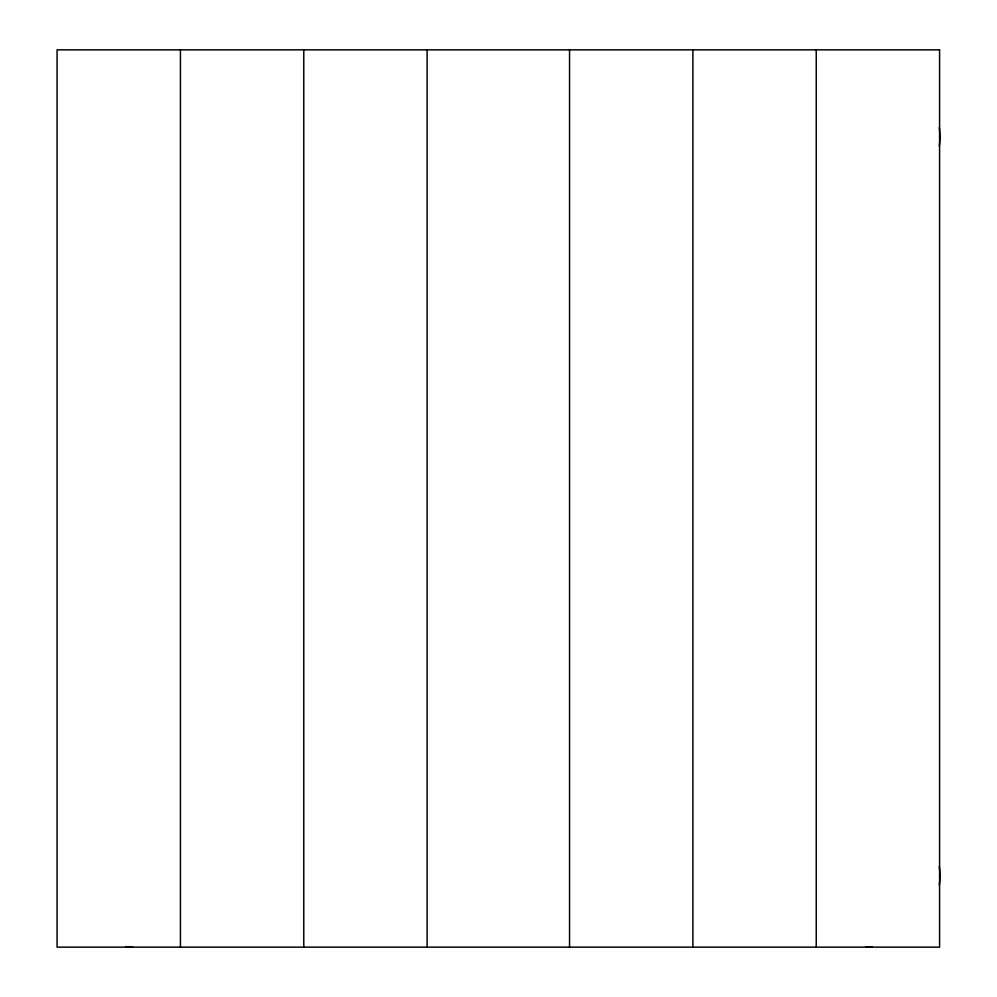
<?xml version="1.0" encoding="UTF-8"?>
<svg xmlns="http://www.w3.org/2000/svg" width="997" height="997" viewBox="0 0 997 997"><rect width="100%" height="100%" fill="white"/><g stroke="black" fill="none" stroke-linecap="round" stroke-linejoin="round"><path stroke-width="1.5" d="M868.711 947.15L871.777 946.751M125.572 946.614L129.672 947.15M816.244 49.85L816.244 947.15M692.89 49.85L692.89 947.15M569.549 49.85L569.549 947.15M427.115 49.85L427.115 947.15M303.773 49.85L303.773 947.15M180.432 49.85L180.432 947.15M132.763 947.088A71.211 71.211 0 0 1 126.582 947.088M939.311 866.642A71.211 71.211 0 0 1 939.311 885.236M871.789 947.088A71.211 71.211 0 0 1 865.62 947.088M939.311 127.604A71.211 71.211 0 0 1 939.311 146.198M939.585 49.85L57.078 49.85L57.078 947.15L939.585 947.15L939.585 49.85"/></g></svg>
